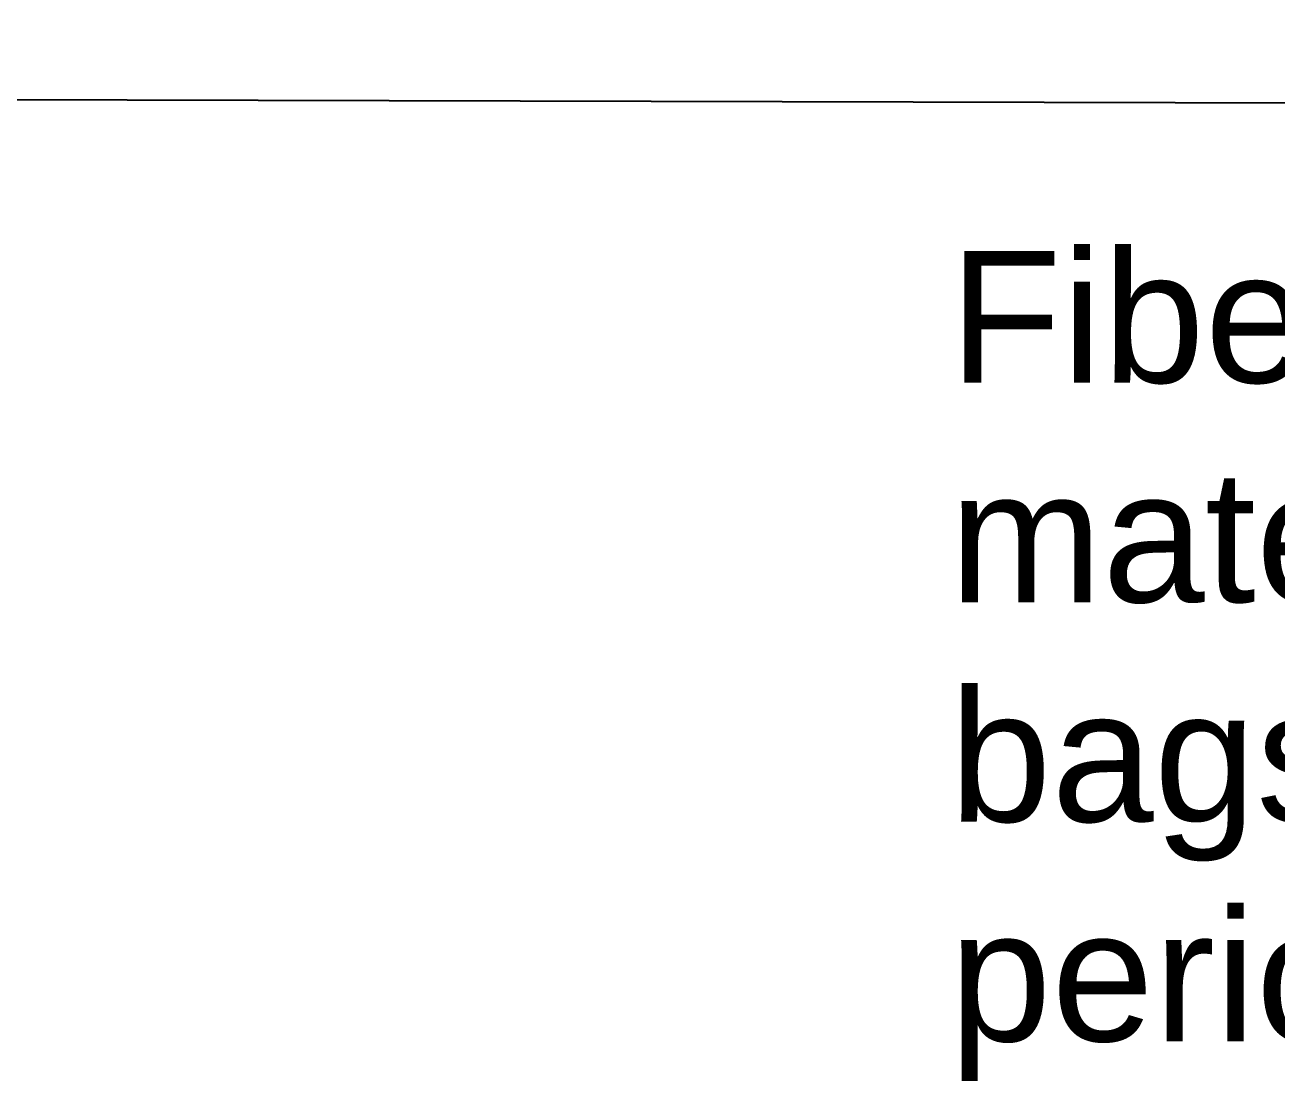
# Model space of a CAD drawing. Header units: millimetres. Extents: x 3191 to 879702, y -27549 to 222194.
# Drawn here: x 642829 to 645681, y 16449 to 18855 of the extents above; entities that cross this region are included whole.
import ezdxf
from ezdxf import colors
from ezdxf.entities.mleader import LeaderData, LeaderLine
from ezdxf.math import Vec2, Vec3

# ---------------------------------------------------------------- set-up
doc = ezdxf.new("R2010")
doc.units = ezdxf.units.MM
doc.header["$MEASUREMENT"] = 0
doc.layers.add('Flow', color=20, linetype='Continuous')
doc.styles.get("Standard").update_dxf_attribs({"font": 'arial.ttf'})

msp = doc.modelspace()

# ---------------------------------------------------------------- texts
at = {"insert": (644934.60083, 18340.07498), "char_height": 300, "attachment_point": 1}
msp.add_mtext('Fiber and cloth\\Pmaterial is put into\\Pbags and removed\\Pperiodically. ', dxfattribs=at)

# ---------------------------------------------------------------- leaders
at = {"layer": 'Flow'}
ml = msp.add_multileader_mtext('Standard', dxfattribs=at)
ml.set_content('', color=256)
ml.set_leader_properties(linetype='ByLayer', lineweight=-1)
ml.build(insert=Vec2(0, 0))
ml.multileader.update_dxf_attribs({"dogleg_length": 0.36, "arrow_head_size": 1000})
ctx = ml.context
ctx.base_point, ctx.char_height, ctx.arrow_head_size, ctx.landing_gap_size, ctx.plane_origin = Vec3(646049.50152, 18677.06655), 0.18, 1000, 0.09, Vec3(655220.01398, 26671.36736)
notes = []
notes.append((ctx, [(0, (1, 1, 0), (646049.14152, 18677.06655), (1, 0), 0.36, [(0, [(639437.84323, 18693.00735)], 0, [])])]))
ctx.mtext.insert, ctx.mtext.flow_direction = Vec3(646049.59152, 18677.15655), 5
for ctx, leaders in notes:
    for number, flags, end, landing, length, lines in leaders:
        leader = LeaderData()
        leader.index, (leader.has_last_leader_line, leader.has_dogleg_vector, leader.attachment_direction) = number, flags
        leader.last_leader_point, leader.dogleg_vector, leader.dogleg_length = Vec3(end), Vec3(landing), length
        for number, points, colour, breaks in lines:
            line = LeaderLine()
            line.index, line.vertices, line.color, line.breaks = number, Vec3.list(points), colors.encode_raw_color(colour), breaks
            leader.lines.append(line)
        ctx.leaders.append(leader)

doc.saveas('drawing.dxf')
